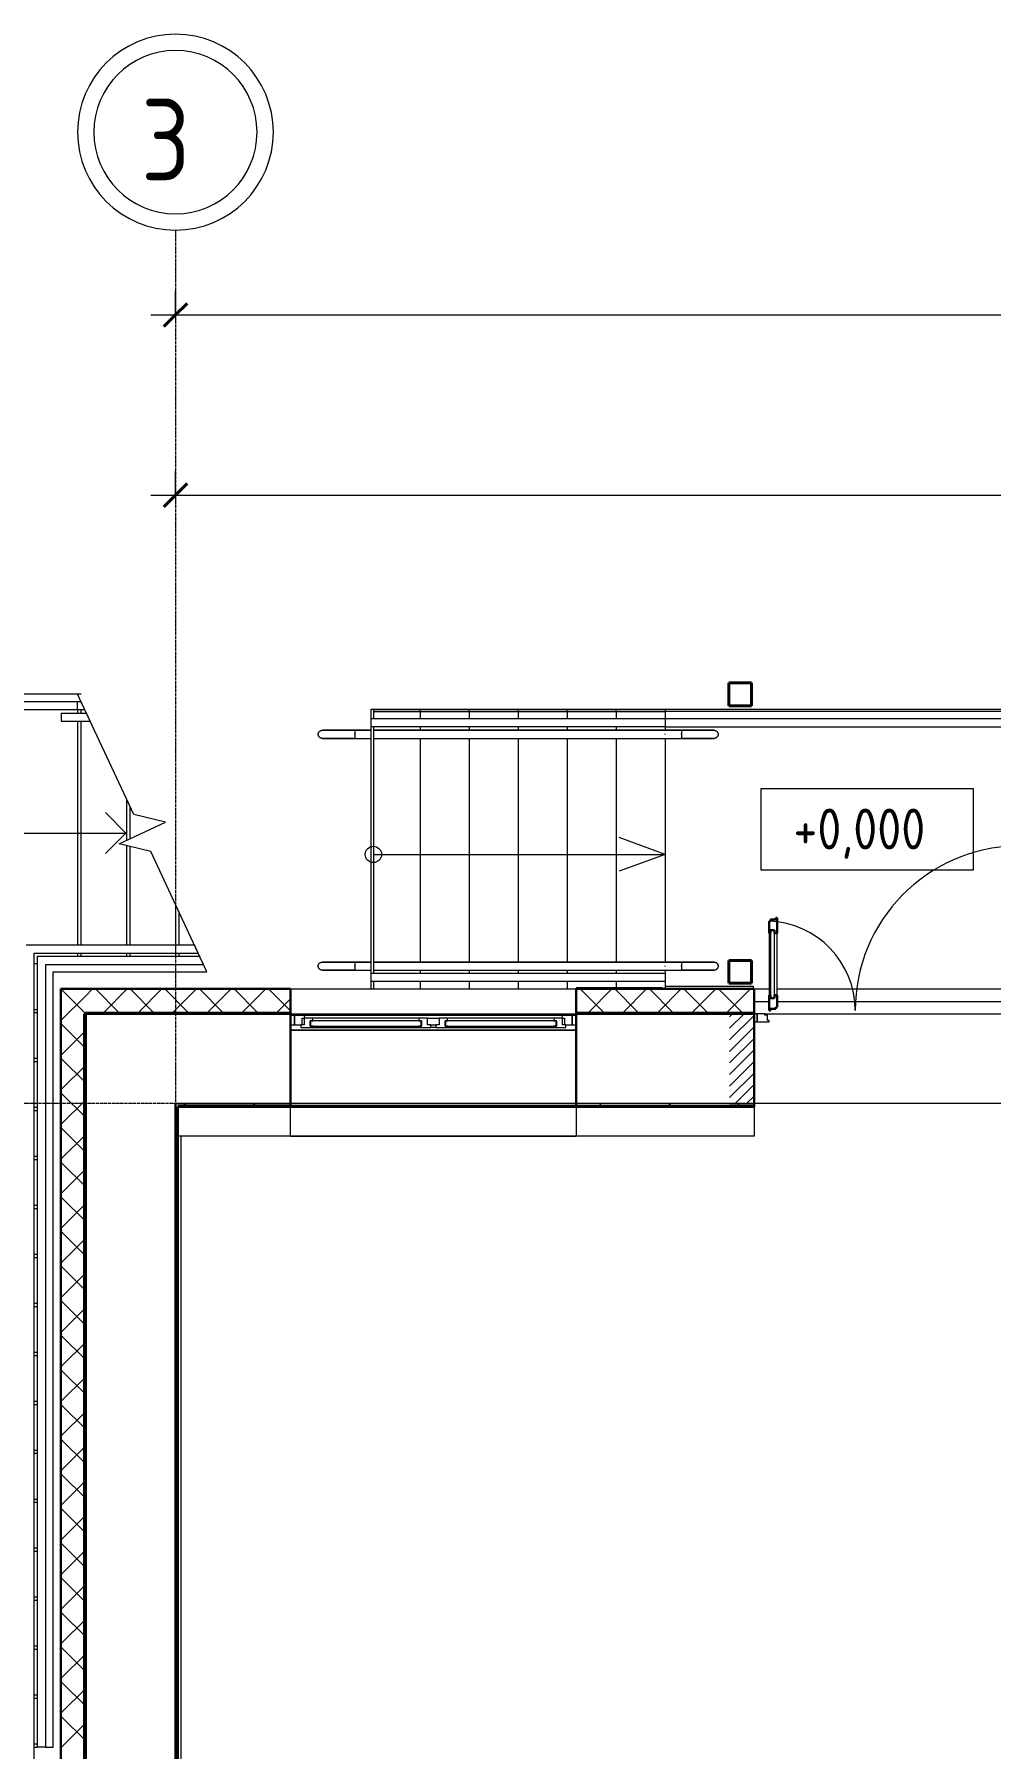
# Model space of a CAD drawing. Header units: millimetres. Extents: x -215207 to 92095, y -30385 to 123050.
# Drawn here: x -200800 to -194939, y 27489 to 37992 of the extents above; entities that cross this region are included whole.
import ezdxf

# ---------------------------------------------------------------- set-up
doc = ezdxf.new("R2010")
doc.units = ezdxf.units.MM
doc.linetypes.add('ADSK_Линия сетки', pattern=[25, 20, -2.5, 0, -2.5])
doc.linetypes.add('ADSK_Штриховая_ш2 п1_5', pattern=[4.5, 3, -1.5])
for name, color, linetype, lineweight in [('_ Окна', 7, 'Continuous', 9), ('Аннотация', 7, 'Continuous', 20), ('Двери', 7, 'Continuous', 9), ('Лестницы', 7, 'Continuous', 9), ('Несущие колонны', 7, 'Continuous', 20), ('Ограждение', 7, 'Continuous', 9), ('Окна', 7, 'Continuous', 9), ('Оси', 7, 'Continuous', 9), ('Отметки', 7, 'Continuous', 9), ('Размеры', 7, 'Continuous', 9), ('Стены внутренние', 7, 'Continuous', 20), ('Стены наружные', 7, 'Continuous', 20), ('Стены штриховка', 7, 'Continuous', 9), ('Стрелки вверх', 7, 'Continuous', 20), ('Узлы', 7, 'Continuous', 20)]:
    doc.layers.add(name, color=color, linetype=linetype, lineweight=lineweight)
doc.layers.add('Двери открывание', color=7, linetype='Continuous', lineweight=9, true_color=0xc0c0c0)
doc.styles.add('GOST Common_2', font='GOST_Common.ttf', dxfattribs={"width": 0.9, "height": 90})
doc.styles.add('GOST Common_3', font='GOST_Common.ttf', dxfattribs={"width": 0.9, "height": 2.5})

# ---------------------------------------------------------------- blocks, each defined once
blk = doc.blocks.new('1 этаж 21082025')
at = {"layer": '_ Окна'}
for p, q in [((730, 540), (705, 540)), ((730, 482), (730, 540)), ((2455, 540), (2430, 540)), ((2430, 540), (2430, 482)), ((705, 482), (730, 482)), ((828, 506), (825, 506)), ((825, 506), (825, 474)), ((825, 474), (828, 474)), ((1505, 506), (828, 506)), ((828, 506), (828, 474)), ((828, 474), (828, 506)), ((828, 474), (1505, 474)), ((1505, 474), (1505, 506)), ((1505, 506), (1505, 474)), ((1508, 506), (1505, 506)), ((1505, 474), (1508, 474)), ((1508, 474), (1508, 506)), ((1655, 506), (1652, 506)), ((1652, 506), (1652, 474)), ((1652, 474), (1655, 474)), ((2332, 506), (1655, 506)), ((1655, 506), (1655, 474)), ((1655, 474), (1655, 506)), ((1655, 474), (2332, 474)), ((2332, 474), (2332, 506)), ((2332, 506), (2332, 474)), ((2335, 506), (2332, 506)), ((2332, 474), (2335, 474)), ((2335, 474), (2335, 506)), ((2430, 482), (2455, 482))]:
    blk.add_line(p, q, dxfattribs=at)
at = {"layer": '_ Окна', "lineweight": 18}
for p, q in [((789, 540), (730, 540)), ((730, 540), (730, 482)), ((794, 523), (789, 540)), ((2371, 540), (2366, 523)), ((2430, 540), (2371, 540)), ((2430, 482), (2430, 540)), ((730, 482), (768, 482)), ((788, 482), (768, 482)), ((768, 482), (768, 465)), ((768, 465), (824, 465)), ((776, 482), (776, 523)), ((776, 523), (788, 523)), ((788, 523), (788, 482)), ((838, 523), (788, 523)), ((824, 465), (825, 466)), ((825, 474), (825, 506)), ((825, 506), (843, 506)), ((843, 474), (825, 474)), ((825, 466), (826, 465)), ((826, 465), (841, 465)), ((843, 506), (838, 523)), ((841, 465), (843, 474)), ((1495, 523), (1490, 506)), ((1490, 506), (1508, 506)), ((1508, 474), (1490, 474)), ((1490, 474), (1492, 465)), ((1492, 465), (1507, 465)), ((1545, 523), (1495, 523)), ((1507, 465), (1508, 466)), ((1508, 506), (1508, 474)), ((1508, 466), (1509, 465)), ((1509, 465), (1565, 465)), ((1545, 482), (1545, 523)), ((1565, 482), (1545, 482)), ((1565, 465), (1565, 482)), ((1615, 482), (1595, 482)), ((1595, 482), (1595, 465)), ((1595, 465), (1651, 465)), ((1615, 523), (1615, 482)), ((1665, 523), (1615, 523)), ((1651, 465), (1652, 466)), ((1652, 474), (1652, 506)), ((1652, 506), (1670, 506)), ((1670, 474), (1652, 474)), ((1652, 466), (1653, 465)), ((1653, 465), (1668, 465)), ((1670, 506), (1665, 523)), ((1668, 465), (1670, 474)), ((2322, 523), (2317, 506)), ((2317, 506), (2335, 506)), ((2335, 474), (2317, 474)), ((2317, 474), (2319, 465)), ((2319, 465), (2334, 465)), ((2372, 523), (2322, 523)), ((2334, 465), (2335, 466)), ((2335, 506), (2335, 474)), ((2335, 466), (2336, 465)), ((2336, 465), (2392, 465)), ((2372, 482), (2372, 523)), ((2372, 523), (2384, 523)), ((2392, 482), (2372, 482)), ((2384, 523), (2384, 482)), ((2392, 465), (2392, 482)), ((2392, 482), (2430, 482))]:
    blk.add_line(p, q, dxfattribs=at)
at = {"layer": 'Аннотация', "lineweight": 20}
for p, q in [((3588, 1430), (3588, 1930)), ((3588, 1930), (4888, 1930)), ((4888, 1930), (4888, 1430)), ((3000, 1526), (2718, 1629)), ((3000, 1526), (2718, 1423)), ((4888, 1430), (3588, 1430))]:
    blk.add_line(p, q, dxfattribs=at)
blk.add_circle((1213, 1526), 50, dxfattribs=at)
at = {"layer": 'Двери', "lineweight": 30}
for p, q in [((3646, 1118), (3637, 1118)), ((3637, 1118), (3637, 1044)), ((3678, 1128), (3646, 1128)), ((3646, 1128), (3646, 1118)), ((3646, 1062), (3646, 1044)), ((3670, 1062), (3646, 1062)), ((3670, 1044), (3670, 1062)), ((3687, 1138), (3678, 1138)), ((3678, 1138), (3678, 1128)), ((3687, 1044), (3687, 1138)), ((3646, 1044), (3637, 1044)), ((3687, 1044), (3670, 1044)), ((3637, 664), (3637, 570)), ((3646, 664), (3637, 664)), ((3646, 646), (3646, 664)), ((3670, 646), (3646, 646)), ((3670, 664), (3670, 646)), ((3687, 664), (3670, 664)), ((3687, 590), (3687, 664)), ((3637, 570), (3646, 570)), ((3646, 570), (3646, 580)), ((3646, 580), (3678, 580)), ((3678, 580), (3678, 590)), ((3678, 590), (3687, 590))]:
    blk.add_line(p, q, dxfattribs=at)
at = {"layer": 'Двери'}
for p, q in [((3646, 1062), (3646, 646)), ((3670, 1062), (3646, 1062)), ((3670, 646), (3670, 1062)), ((3637, 1044), (3637, 664)), ((3687, 664), (3687, 1044)), ((3646, 646), (3670, 646)), ((3545, 550), (3545, 500)), ((3565, 550), (3545, 550)), ((3565, 500), (3565, 550)), ((3612, 550), (3565, 550)), ((3565, 550), (3565, 500)), ((3612, 541), (3612, 550)), ((3627, 541), (3612, 541)), ((3627, 509), (3627, 541)), ((3545, 500), (3565, 500)), ((3565, 500), (3637, 500)), ((3637, 509), (3627, 509)), ((3637, 500), (3637, 509))]:
    blk.add_line(p, q, dxfattribs=at)
at = {"layer": 'Двери', "linetype": 'Continuous', "lineweight": 18}
for p, q in [((3395, 531), (3414, 550)), ((3395, 461), (3484, 550)), ((3395, 390), (3545, 540)), ((3395, 319), (3545, 469)), ((3395, 249), (3545, 399)), ((3395, 178), (3545, 328)), ((3395, 107), (3545, 257)), ((3395, 36), (3545, 186)), ((3429, 0), (3545, 116)), ((3500, 0), (3545, 45))]:
    blk.add_line(p, q, dxfattribs=at)
at = {"layer": 'Двери', "linetype": 'ADSK_Штриховая_ш2 п1_5'}
for p, q in [((3545, 550), (3395, 550)), ((3545, 0), (3545, 550)), ((3395, 0), (3545, 0))]:
    blk.add_line(p, q, dxfattribs=at)
at = {"layer": 'Двери открывание'}
for centre, radius, start, end in [((5173, 570), 1008, 91.1369, 180), ((3617, 570), 548, 0, 87.9084)]:
    blk.add_arc(centre, radius, start, end, dxfattribs=at)
at = {"layer": 'Лестницы'}
for p, q in [((-577, 2507), (-2450, 2507)), ((-256, 1770), (-600, 2507)), ((-600, 2412), (-600, 2392)), ((-600, 2342), (-600, 972)), ((-580, 2412), (-580, 2392)), ((-580, 2342), (-580, 972)), ((1213, 2402), (1500, 2402)), ((1500, 2402), (1800, 2402)), ((1500, 2402), (1500, 2357)), ((1500, 2402), (1500, 2357)), ((1800, 2402), (2100, 2402)), ((1800, 2402), (1800, 2357)), ((1800, 2402), (1800, 2357)), ((2100, 2402), (2400, 2402)), ((2100, 2402), (2100, 2357)), ((2100, 2402), (2100, 2357)), ((2400, 2402), (2700, 2402)), ((2400, 2402), (2400, 2357)), ((2400, 2402), (2400, 2357)), ((2700, 2402), (3000, 2402)), ((2700, 2402), (2700, 2357)), ((2700, 2402), (2700, 2357)), ((5340, 2402), (3000, 2402)), ((3000, 2402), (3000, 2357)), ((3000, 2402), (3000, 2357)), ((1500, 2307), (1500, 2287)), ((1500, 2307), (1500, 2287)), ((1500, 2237), (1500, 867)), ((1500, 2237), (1500, 867)), ((1800, 2307), (1800, 2287)), ((1800, 2307), (1800, 2287)), ((1800, 2237), (1800, 867)), ((1800, 2237), (1800, 867)), ((2100, 2307), (2100, 2287)), ((2100, 2307), (2100, 2287)), ((2100, 2237), (2100, 867)), ((2100, 2237), (2100, 867)), ((2400, 2307), (2400, 2287)), ((2400, 2307), (2400, 2287)), ((2400, 2237), (2400, 867)), ((2400, 2237), (2400, 867)), ((2700, 2307), (2700, 2287)), ((2700, 2307), (2700, 2287)), ((2700, 2237), (2700, 867)), ((2700, 2237), (2700, 867)), ((3000, 2307), (3000, 2287)), ((3000, 2307), (3000, 2287)), ((3000, 2237), (3000, 867)), ((3000, 2237), (3000, 867)), ((-300, 1864), (-300, 1612)), ((-280, 1821), (-280, 1621)), ((-345, 1591), (-62, 1723)), ((-62, 1723), (-256, 1770)), ((-151, 1544), (-345, 1591)), ((-300, 1580), (-300, 972)), ((-280, 1575), (-280, 972)), ((193, 807), (-151, 1544)), ((0, 1220), (0, 972)), ((20, 1177), (20, 972)), ((-865, 857), (-845, 857)), ((-600, 922), (-600, 902)), ((-580, 922), (-580, 902)), ((-300, 922), (-300, 902)), ((-280, 922), (-280, 902)), ((0, 922), (0, 902)), ((20, 922), (20, 902)), ((-750, 807), (-577, 807)), ((-750, -3943), (-750, 807)), ((-577, 807), (193, 807)), ((1500, 817), (1500, 797)), ((1500, 817), (1500, 797)), ((1500, 747), (1500, 702)), ((1500, 747), (1500, 702)), ((1800, 817), (1800, 797)), ((1800, 817), (1800, 797)), ((1800, 747), (1800, 702)), ((1800, 747), (1800, 702)), ((2100, 817), (2100, 797)), ((2100, 817), (2100, 797)), ((2100, 747), (2100, 702)), ((2100, 747), (2100, 702)), ((2400, 817), (2400, 797)), ((2400, 817), (2400, 797)), ((2400, 747), (2400, 702)), ((2400, 747), (2400, 702)), ((2700, 817), (2700, 797)), ((2700, 817), (2700, 797)), ((2700, 747), (2700, 707)), ((2700, 747), (2700, 707)), ((3000, 817), (3000, 797)), ((3000, 817), (3000, 797)), ((3000, 747), (3000, 720)), ((3000, 747), (3000, 720)), ((3000, 705), (3000, 702)), ((3000, 705), (3000, 702)), ((-865, 577), (-845, 577)), ((-865, 557), (-845, 557)), ((3545, 626), (3637, 626)), ((3687, 626), (5103, 626)), ((-865, 277), (-845, 277)), ((-865, 257), (-845, 257)), ((-865, -23), (-845, -23)), ((-865, -43), (-845, -43)), ((-865, -323), (-845, -323)), ((-865, -343), (-845, -343)), ((-865, -623), (-845, -623)), ((-865, -643), (-845, -643)), ((-865, -923), (-845, -923)), ((-865, -943), (-845, -943)), ((-865, -1223), (-845, -1223)), ((-865, -1243), (-845, -1243)), ((-865, -1523), (-845, -1523)), ((-865, -1543), (-845, -1543)), ((-865, -1823), (-845, -1823)), ((-865, -1843), (-845, -1843)), ((-865, -2123), (-845, -2123)), ((-865, -2143), (-845, -2143)), ((-865, -2423), (-845, -2423)), ((-865, -2443), (-845, -2443)), ((-865, -2723), (-845, -2723)), ((-865, -2743), (-845, -2743)), ((-865, -3023), (-845, -3023)), ((-865, -3043), (-845, -3043)), ((-865, -3323), (-845, -3323)), ((-865, -3343), (-845, -3343)), ((-865, -3623), (-845, -3623)), ((-865, -3643), (-845, -3643)), ((-865, -3923), (-845, -3923)), ((-865, -3943), (-845, -3943)), ((-795, -3943), (-750, -3943))]:
    blk.add_line(p, q, dxfattribs=at)
at = {"layer": 'Несущие колонны', "lineweight": 40}
for p, q in [((3390, 2437), (3390, 2577)), ((3390, 2577), (3530, 2577)), ((3530, 2577), (3390, 2577)), ((3390, 2577), (3390, 2437)), ((3530, 2577), (3530, 2437)), ((3530, 2437), (3530, 2577)), ((3530, 2437), (3390, 2437)), ((3390, 2437), (3530, 2437)), ((3390, 737), (3390, 877)), ((3390, 877), (3530, 877)), ((3530, 877), (3390, 877)), ((3390, 877), (3390, 737)), ((3530, 877), (3530, 737)), ((3530, 737), (3530, 877)), ((3530, 737), (3390, 737)), ((3390, 737), (3530, 737))]:
    blk.add_line(p, q, dxfattribs=at)
at = {"layer": 'Ограждение'}
for p, q in [((-600, 2462), (-2405, 2462)), ((-600, 2412), (-600, 2462)), ((-579, 2462), (-600, 2462)), ((-556, 2412), (-579, 2462)), ((-556, 2412), (-579, 2462)), ((-600, 2412), (-2355, 2412)), ((-700, 2392), (-700, 2342)), ((-700, 2392), (-600, 2392)), ((-700, 2342), (-600, 2342)), ((-556, 2412), (-600, 2412)), ((-600, 2392), (-546, 2392)), ((-600, 2342), (-523, 2342)), ((-523, 2342), (-546, 2392)), ((1200, 2307), (1200, 2357)), ((3000, 2357), (1200, 2357)), ((3000, 2357), (3000, 2307)), ((5295, 2357), (3000, 2357)), ((3000, 2334), (3000, 2330)), ((875, 2267), (876, 2268)), ((875, 2266), (875, 2267)), ((875, 2265), (875, 2266)), ((875, 2264), (875, 2265)), ((875, 2263), (875, 2264)), ((875, 2262), (875, 2263)), ((875, 2261), (875, 2262)), ((875, 2262), (875, 2262)), ((875, 2260), (875, 2261)), ((875, 2259), (875, 2260)), ((875, 2258), (875, 2259)), ((876, 2257), (875, 2258)), ((876, 2270), (877, 2271)), ((876, 2269), (876, 2270)), ((876, 2268), (876, 2269)), ((876, 2256), (876, 2257)), ((876, 2255), (876, 2256)), ((876, 2254), (876, 2255)), ((877, 2253), (876, 2254)), ((877, 2273), (878, 2274)), ((877, 2272), (877, 2273)), ((877, 2271), (877, 2272)), ((877, 2252), (877, 2253)), ((877, 2251), (877, 2252)), ((878, 2250), (877, 2251)), ((878, 2274), (879, 2275)), ((878, 2274), (878, 2274)), ((878, 2249), (878, 2250)), ((879, 2248), (878, 2249)), ((879, 2276), (880, 2277)), ((879, 2275), (879, 2276)), ((880, 2248), (879, 2248)), ((880, 2277), (881, 2278)), ((880, 2247), (880, 2248)), ((881, 2246), (880, 2247)), ((881, 2278), (882, 2279)), ((881, 2278), (881, 2278)), ((881, 2245), (881, 2246)), ((882, 2245), (881, 2245)), ((882, 2279), (883, 2280)), ((883, 2244), (882, 2245)), ((883, 2280), (883, 2281)), ((883, 2281), (884, 2281)), ((884, 2243), (883, 2244)), ((884, 2281), (885, 2282)), ((885, 2242), (884, 2243)), ((884, 2243), (884, 2243)), ((885, 2282), (886, 2282)), ((886, 2241), (885, 2242)), ((886, 2283), (887, 2284)), ((886, 2282), (886, 2283)), ((887, 2241), (886, 2241)), ((887, 2284), (888, 2284)), ((888, 2240), (887, 2241)), ((888, 2284), (889, 2285)), ((889, 2239), (888, 2240)), ((888, 2240), (888, 2240)), ((889, 2285), (890, 2285)), ((890, 2239), (889, 2239)), ((890, 2285), (891, 2285)), ((891, 2239), (890, 2239)), ((891, 2285), (892, 2286)), ((892, 2238), (891, 2239)), ((892, 2286), (893, 2286)), ((893, 2238), (892, 2238)), ((893, 2286), (894, 2286)), ((894, 2238), (893, 2238)), ((894, 2286), (895, 2286)), ((895, 2237), (894, 2238)), ((895, 2286), (896, 2287)), ((896, 2237), (895, 2237)), ((896, 2287), (897, 2287)), ((897, 2237), (896, 2237)), ((897, 2287), (898, 2287)), ((898, 2237), (897, 2237)), ((898, 2287), (899, 2287)), ((899, 2237), (898, 2237)), ((899, 2287), (900, 2287)), ((900, 2237), (899, 2237)), ((900, 2287), (900, 2287)), ((901, 2287), (900, 2287)), ((900, 2287), (900, 2287)), ((900, 2287), (900, 2287)), ((900, 2287), (900, 2287)), ((900, 2287), (901, 2287)), ((901, 2237), (900, 2237)), ((900, 2237), (900, 2237)), ((900, 2237), (900, 2237)), ((900, 2237), (900, 2237)), ((900, 2237), (901, 2237)), ((902, 2287), (901, 2287)), ((901, 2287), (901, 2287)), ((901, 2287), (903, 2287)), ((902, 2237), (901, 2237)), ((901, 2237), (901, 2237)), ((901, 2237), (903, 2237)), ((903, 2287), (902, 2287)), ((903, 2237), (902, 2237)), ((904, 2287), (903, 2287)), ((903, 2287), (904, 2287)), ((904, 2237), (903, 2237)), ((903, 2237), (904, 2237)), ((906, 2287), (904, 2287)), ((904, 2287), (906, 2287)), ((906, 2237), (904, 2237)), ((904, 2237), (906, 2237)), ((908, 2287), (906, 2287)), ((906, 2287), (908, 2287)), ((908, 2237), (906, 2237)), ((906, 2237), (908, 2237)), ((911, 2287), (908, 2287)), ((908, 2287), (910, 2287)), ((911, 2237), (908, 2237)), ((908, 2237), (910, 2237)), ((910, 2287), (913, 2287)), ((910, 2237), (913, 2237)), ((914, 2287), (911, 2287)), ((914, 2237), (911, 2237)), ((913, 2287), (916, 2287)), ((913, 2237), (916, 2237)), ((917, 2287), (914, 2287)), ((917, 2237), (914, 2237)), ((916, 2287), (919, 2287)), ((916, 2237), (919, 2237)), ((920, 2287), (917, 2287)), ((920, 2237), (917, 2237)), ((919, 2287), (923, 2287)), ((919, 2237), (923, 2237)), ((924, 2287), (920, 2287)), ((924, 2237), (920, 2237)), ((923, 2287), (926, 2287)), ((923, 2237), (926, 2237)), ((928, 2287), (924, 2287)), ((928, 2237), (924, 2237)), ((926, 2287), (931, 2287)), ((926, 2237), (931, 2237)), ((932, 2287), (928, 2287)), ((932, 2237), (928, 2237)), ((931, 2287), (935, 2287)), ((931, 2237), (935, 2237)), ((936, 2287), (932, 2287)), ((936, 2237), (932, 2237)), ((935, 2287), (940, 2287)), ((935, 2237), (940, 2237)), ((941, 2287), (936, 2287)), ((941, 2237), (936, 2237)), ((940, 2287), (944, 2287)), ((940, 2237), (944, 2237)), ((946, 2287), (941, 2287)), ((946, 2237), (941, 2237)), ((944, 2287), (950, 2287)), ((944, 2237), (950, 2237)), ((951, 2287), (946, 2287)), ((951, 2237), (946, 2237)), ((950, 2287), (955, 2287)), ((950, 2237), (955, 2237)), ((957, 2287), (951, 2287)), ((957, 2237), (951, 2237)), ((955, 2287), (961, 2287)), ((955, 2237), (961, 2237)), ((962, 2287), (957, 2287)), ((962, 2237), (957, 2237)), ((961, 2287), (967, 2287)), ((961, 2237), (967, 2237)), ((968, 2287), (962, 2287)), ((968, 2237), (962, 2237)), ((967, 2287), (973, 2287)), ((967, 2237), (973, 2237)), ((974, 2287), (968, 2287)), ((974, 2237), (968, 2237)), ((973, 2287), (979, 2287)), ((973, 2237), (979, 2237)), ((981, 2287), (974, 2287)), ((981, 2237), (974, 2237)), ((979, 2287), (985, 2287)), ((979, 2237), (985, 2237)), ((987, 2287), (981, 2287)), ((987, 2237), (981, 2237)), ((985, 2287), (992, 2287)), ((985, 2237), (992, 2237)), ((994, 2287), (987, 2287)), ((994, 2237), (987, 2237)), ((992, 2287), (999, 2287)), ((992, 2237), (999, 2237)), ((1001, 2287), (994, 2287)), ((1001, 2237), (994, 2237)), ((999, 2287), (1006, 2287)), ((999, 2237), (1006, 2237)), ((1008, 2287), (1001, 2287)), ((1008, 2237), (1001, 2237)), ((1006, 2287), (1013, 2287)), ((1006, 2237), (1013, 2237)), ((1015, 2287), (1008, 2287)), ((1015, 2237), (1008, 2237)), ((1013, 2287), (1020, 2287)), ((1013, 2237), (1020, 2237)), ((1022, 2287), (1015, 2287)), ((1022, 2237), (1015, 2237)), ((1020, 2287), (1028, 2287)), ((1020, 2237), (1028, 2237)), ((1030, 2287), (1022, 2287)), ((1030, 2237), (1022, 2237)), ((1028, 2287), (1035, 2287)), ((1028, 2237), (1035, 2237)), ((1037, 2287), (1030, 2287)), ((1037, 2237), (1030, 2237)), ((1035, 2287), (1043, 2287)), ((1035, 2237), (1043, 2237)), ((1045, 2287), (1037, 2287)), ((1045, 2237), (1037, 2237)), ((1043, 2287), (1050, 2287)), ((1043, 2237), (1050, 2237)), ((1052, 2287), (1045, 2287)), ((1052, 2237), (1045, 2237)), ((1050, 2287), (1058, 2287)), ((1050, 2237), (1058, 2237)), ((1060, 2287), (1052, 2287)), ((1060, 2237), (1052, 2237)), ((1058, 2287), (1066, 2287)), ((1058, 2237), (1066, 2237)), ((1068, 2287), (1060, 2287)), ((1068, 2237), (1060, 2237)), ((1066, 2287), (1074, 2287)), ((1066, 2237), (1074, 2237)), ((1076, 2287), (1068, 2287)), ((1076, 2237), (1068, 2237)), ((1074, 2287), (1082, 2287)), ((1074, 2237), (1082, 2237)), ((1084, 2287), (1076, 2287)), ((1084, 2237), (1076, 2237)), ((1082, 2287), (1090, 2287)), ((1082, 2237), (1090, 2237)), ((1092, 2287), (1084, 2287)), ((1092, 2237), (1084, 2237)), ((1090, 2287), (1098, 2287)), ((1090, 2237), (1098, 2237)), ((1100, 2287), (1092, 2287)), ((1100, 2237), (1092, 2237)), ((1098, 2287), (1100, 2287)), ((1098, 2237), (1100, 2237)), ((1200, 2287), (1100, 2287)), ((1100, 2287), (1100, 2237)), ((1100, 2287), (1200, 2287)), ((1100, 2264), (1100, 2260)), ((1100, 2262), (1100, 2264)), ((1100, 2260), (1100, 2262)), ((1100, 2237), (1200, 2237)), ((1100, 2237), (1200, 2237)), ((3000, 2307), (1200, 2307)), ((3007, 2287), (1213, 2287)), ((1213, 2287), (3000, 2287)), ((1213, 2237), (3007, 2237)), ((1213, 2237), (3000, 2237)), ((3000, 2307), (5245, 2307)), ((3000, 2287), (3100, 2287)), ((3000, 2237), (3100, 2237)), ((3100, 2287), (3007, 2287)), ((3007, 2237), (3100, 2237)), ((3100, 2287), (3108, 2287)), ((3102, 2287), (3100, 2287)), ((3100, 2287), (3100, 2237)), ((3100, 2260), (3100, 2264)), ((3100, 2264), (3100, 2262)), ((3100, 2262), (3100, 2260)), ((3100, 2237), (3108, 2237)), ((3102, 2237), (3100, 2237)), ((3110, 2287), (3102, 2287)), ((3110, 2237), (3102, 2237)), ((3108, 2287), (3116, 2287)), ((3108, 2237), (3116, 2237)), ((3118, 2287), (3110, 2287)), ((3118, 2237), (3110, 2237)), ((3116, 2287), (3124, 2287)), ((3116, 2237), (3124, 2237)), ((3126, 2287), (3118, 2287)), ((3126, 2237), (3118, 2237)), ((3124, 2287), (3132, 2287)), ((3124, 2237), (3132, 2237)), ((3134, 2287), (3126, 2287)), ((3134, 2237), (3126, 2237)), ((3132, 2287), (3140, 2287)), ((3132, 2237), (3140, 2237)), ((3142, 2287), (3134, 2287)), ((3142, 2237), (3134, 2237)), ((3140, 2287), (3148, 2287)), ((3140, 2237), (3148, 2237)), ((3150, 2287), (3142, 2287)), ((3150, 2237), (3142, 2237)), ((3148, 2287), (3155, 2287)), ((3148, 2237), (3155, 2237)), ((3157, 2287), (3150, 2287)), ((3157, 2237), (3150, 2237)), ((3155, 2287), (3163, 2287)), ((3155, 2237), (3163, 2237)), ((3165, 2287), (3157, 2287)), ((3165, 2237), (3157, 2237)), ((3163, 2287), (3170, 2287)), ((3163, 2237), (3170, 2237)), ((3172, 2287), (3165, 2287)), ((3172, 2237), (3165, 2237)), ((3170, 2287), (3178, 2287)), ((3170, 2237), (3178, 2237)), ((3180, 2287), (3172, 2287)), ((3180, 2237), (3172, 2237)), ((3178, 2287), (3185, 2287)), ((3178, 2237), (3185, 2237)), ((3187, 2287), (3180, 2287)), ((3187, 2237), (3180, 2237)), ((3185, 2287), (3192, 2287)), ((3185, 2237), (3192, 2237)), ((3194, 2287), (3187, 2287)), ((3194, 2237), (3187, 2237)), ((3192, 2287), (3199, 2287)), ((3192, 2237), (3199, 2237)), ((3201, 2287), (3194, 2287)), ((3201, 2237), (3194, 2237)), ((3199, 2287), (3206, 2287)), ((3199, 2237), (3206, 2237)), ((3208, 2287), (3201, 2287)), ((3208, 2237), (3201, 2237)), ((3206, 2287), (3213, 2287)), ((3206, 2237), (3213, 2237)), ((3215, 2287), (3208, 2287)), ((3215, 2237), (3208, 2237)), ((3213, 2287), (3219, 2287)), ((3213, 2237), (3219, 2237)), ((3221, 2287), (3215, 2287)), ((3221, 2237), (3215, 2237)), ((3219, 2287), (3226, 2287)), ((3219, 2237), (3226, 2237)), ((3227, 2287), (3221, 2287)), ((3227, 2237), (3221, 2237)), ((3226, 2287), (3232, 2287)), ((3226, 2237), (3232, 2237)), ((3233, 2287), (3227, 2287)), ((3233, 2237), (3227, 2237)), ((3232, 2287), (3238, 2287)), ((3232, 2237), (3238, 2237)), ((3239, 2287), (3233, 2287)), ((3239, 2237), (3233, 2237)), ((3238, 2287), (3243, 2287)), ((3238, 2237), (3243, 2237)), ((3245, 2287), (3239, 2287)), ((3245, 2237), (3239, 2237)), ((3243, 2287), (3249, 2287)), ((3243, 2237), (3249, 2237)), ((3250, 2287), (3245, 2287)), ((3250, 2237), (3245, 2237)), ((3249, 2287), (3254, 2287)), ((3249, 2237), (3254, 2237)), ((3256, 2287), (3250, 2287)), ((3256, 2237), (3250, 2237)), ((3254, 2287), (3259, 2287)), ((3254, 2237), (3259, 2237)), ((3260, 2287), (3256, 2287)), ((3260, 2237), (3256, 2237)), ((3259, 2287), (3264, 2287)), ((3259, 2237), (3264, 2237)), ((3265, 2287), (3260, 2287)), ((3265, 2237), (3260, 2237)), ((3264, 2287), (3268, 2287)), ((3264, 2237), (3268, 2237)), ((3269, 2287), (3265, 2287)), ((3269, 2237), (3265, 2237)), ((3268, 2287), (3272, 2287)), ((3268, 2237), (3272, 2237)), ((3274, 2287), (3269, 2287)), ((3274, 2237), (3269, 2237)), ((3272, 2287), (3276, 2287)), ((3272, 2237), (3276, 2237)), ((3277, 2287), (3274, 2287)), ((3277, 2237), (3274, 2237)), ((3276, 2287), (3280, 2287)), ((3276, 2237), (3280, 2237)), ((3281, 2287), (3277, 2287)), ((3281, 2237), (3277, 2237)), ((3280, 2287), (3283, 2287)), ((3280, 2237), (3283, 2237)), ((3284, 2287), (3281, 2287)), ((3284, 2237), (3281, 2237)), ((3283, 2287), (3286, 2287)), ((3283, 2237), (3286, 2237)), ((3287, 2287), (3284, 2287)), ((3287, 2237), (3284, 2237)), ((3286, 2287), (3289, 2287)), ((3286, 2237), (3289, 2237)), ((3290, 2287), (3287, 2287)), ((3290, 2237), (3287, 2237)), ((3289, 2287), (3292, 2287)), ((3289, 2237), (3292, 2237)), ((3292, 2287), (3290, 2287)), ((3292, 2237), (3290, 2237)), ((3292, 2287), (3294, 2287)), ((3294, 2287), (3292, 2287)), ((3292, 2237), (3294, 2237)), ((3294, 2237), (3292, 2237)), ((3294, 2287), (3296, 2287)), ((3296, 2287), (3294, 2287)), ((3294, 2237), (3296, 2237)), ((3296, 2237), (3294, 2237)), ((3296, 2287), (3297, 2287)), ((3297, 2287), (3296, 2287)), ((3296, 2237), (3297, 2237)), ((3297, 2237), (3296, 2237)), ((3297, 2287), (3298, 2287)), ((3299, 2287), (3297, 2287)), ((3297, 2237), (3298, 2237)), ((3299, 2237), (3297, 2237)), ((3298, 2287), (3299, 2287)), ((3298, 2237), (3299, 2237)), ((3299, 2287), (3300, 2287)), ((3300, 2287), (3299, 2287)), ((3299, 2287), (3299, 2287)), ((3299, 2237), (3300, 2237)), ((3300, 2237), (3299, 2237)), ((3299, 2237), (3299, 2237)), ((3300, 2287), (3301, 2287)), ((3300, 2287), (3300, 2287)), ((3300, 2287), (3300, 2287)), ((3300, 2287), (3300, 2287)), ((3301, 2237), (3300, 2237)), ((3300, 2237), (3300, 2237)), ((3300, 2237), (3300, 2237)), ((3300, 2237), (3300, 2237)), ((3300, 2237), (3300, 2237)), ((3301, 2287), (3302, 2287)), ((3302, 2237), (3301, 2237)), ((3302, 2287), (3303, 2287)), ((3303, 2237), (3302, 2237)), ((3303, 2287), (3304, 2287)), ((3304, 2237), (3303, 2237)), ((3304, 2287), (3305, 2287)), ((3305, 2238), (3304, 2237)), ((3305, 2287), (3306, 2286)), ((3306, 2238), (3305, 2238)), ((3306, 2286), (3307, 2286)), ((3307, 2238), (3306, 2238)), ((3307, 2286), (3308, 2286)), ((3308, 2238), (3307, 2238)), ((3308, 2286), (3309, 2285)), ((3309, 2239), (3308, 2238)), ((3309, 2285), (3310, 2285)), ((3310, 2239), (3309, 2239)), ((3310, 2285), (3311, 2285)), ((3311, 2239), (3310, 2239)), ((3311, 2285), (3312, 2284)), ((3312, 2240), (3311, 2239)), ((3312, 2284), (3312, 2284)), ((3312, 2284), (3313, 2283)), ((3313, 2240), (3312, 2240)), ((3313, 2283), (3314, 2283)), ((3314, 2241), (3313, 2240)), ((3314, 2283), (3315, 2282)), ((3315, 2242), (3314, 2242)), ((3314, 2242), (3314, 2241)), ((3315, 2282), (3316, 2281)), ((3316, 2243), (3315, 2242)), ((3316, 2281), (3316, 2281)), ((3316, 2281), (3317, 2280)), ((3317, 2243), (3316, 2243)), ((3317, 2280), (3318, 2279)), ((3318, 2245), (3317, 2244)), ((3317, 2244), (3317, 2243)), ((3318, 2279), (3319, 2279)), ((3319, 2246), (3318, 2245)), ((3319, 2279), (3319, 2278)), ((3319, 2278), (3320, 2277)), ((3320, 2247), (3319, 2246)), ((3319, 2246), (3319, 2246)), ((3320, 2277), (3320, 2276)), ((3320, 2276), (3321, 2276)), ((3321, 2248), (3320, 2247)), ((3321, 2276), (3322, 2275)), ((3322, 2250), (3321, 2249)), ((3321, 2249), (3321, 2248)), ((3322, 2275), (3322, 2274)), ((3322, 2274), (3323, 2273)), ((3323, 2251), (3322, 2250)), ((3322, 2250), (3322, 2250)), ((3323, 2273), (3323, 2272)), ((3323, 2272), (3323, 2271)), ((3323, 2271), (3324, 2270)), ((3324, 2254), (3323, 2253)), ((3323, 2253), (3323, 2252)), ((3323, 2252), (3323, 2251)), ((3324, 2270), (3324, 2269)), ((3324, 2269), (3324, 2268)), ((3324, 2268), (3324, 2267)), ((3324, 2267), (3325, 2266)), ((3325, 2257), (3324, 2256)), ((3324, 2256), (3324, 2255)), ((3324, 2255), (3324, 2254)), ((3325, 2266), (3325, 2265)), ((3325, 2265), (3325, 2264)), ((3325, 2264), (3325, 2263)), ((3325, 2263), (3325, 2262)), ((3325, 2262), (3325, 2262)), ((3325, 2262), (3325, 2261)), ((3325, 2261), (3325, 2260)), ((3325, 2260), (3325, 2259)), ((3325, 2259), (3325, 2258)), ((3325, 2258), (3325, 2257)), ((-915, 972), (-765, 972)), ((-765, 972), (116, 972)), ((139, 922), (116, 972)), ((-865, 922), (-765, 922)), ((-865, 822), (-865, 922)), ((-845, 902), (-545, 902)), ((-845, 557), (-845, 902)), ((-795, 852), (-545, 852)), ((-795, 557), (-795, 852)), ((-765, 922), (139, 922)), ((-545, 902), (148, 902)), ((-545, 852), (172, 852)), ((172, 852), (148, 902)), ((172, 852), (148, 902)), ((875, 847), (876, 848)), ((875, 846), (875, 847)), ((875, 845), (875, 846)), ((875, 844), (875, 845)), ((875, 843), (875, 844)), ((875, 842), (875, 843)), ((875, 841), (875, 842)), ((875, 842), (875, 842)), ((875, 840), (875, 841)), ((876, 850), (877, 851)), ((876, 849), (876, 850)), ((876, 848), (876, 849)), ((877, 853), (878, 854)), ((877, 852), (877, 853)), ((877, 851), (877, 852)), ((878, 854), (879, 855)), ((878, 854), (878, 854)), ((879, 856), (880, 857)), ((879, 855), (879, 856)), ((880, 857), (881, 858)), ((881, 858), (882, 859)), ((881, 858), (881, 858)), ((882, 859), (883, 860)), ((883, 860), (883, 861)), ((883, 861), (884, 861)), ((884, 861), (885, 862)), ((885, 862), (886, 862)), ((886, 863), (887, 864)), ((886, 862), (886, 863)), ((887, 864), (888, 864)), ((888, 864), (889, 865)), ((889, 865), (890, 865)), ((890, 865), (891, 865)), ((891, 865), (892, 866)), ((892, 866), (893, 866)), ((893, 866), (894, 866)), ((894, 866), (895, 866)), ((895, 866), (896, 867)), ((896, 867), (897, 867)), ((897, 867), (898, 867)), ((898, 867), (899, 867)), ((899, 867), (900, 867)), ((900, 867), (900, 867)), ((901, 867), (900, 867)), ((900, 867), (900, 867)), ((900, 867), (900, 867)), ((900, 867), (900, 867)), ((900, 867), (901, 867)), ((902, 867), (901, 867)), ((901, 867), (901, 867)), ((901, 867), (903, 867)), ((903, 867), (902, 867)), ((904, 867), (903, 867)), ((903, 867), (904, 867)), ((906, 867), (904, 867)), ((904, 867), (906, 867)), ((908, 867), (906, 867)), ((906, 867), (908, 867)), ((911, 867), (908, 867)), ((908, 867), (910, 867)), ((910, 867), (913, 867)), ((914, 867), (911, 867)), ((913, 867), (916, 867)), ((917, 867), (914, 867)), ((916, 867), (919, 867)), ((920, 867), (917, 867)), ((919, 867), (923, 867)), ((924, 867), (920, 867)), ((923, 867), (926, 867)), ((928, 867), (924, 867)), ((926, 867), (931, 867)), ((932, 867), (928, 867)), ((931, 867), (935, 867)), ((936, 867), (932, 867)), ((935, 867), (940, 867)), ((941, 867), (936, 867)), ((940, 867), (944, 867)), ((946, 867), (941, 867)), ((944, 867), (950, 867)), ((951, 867), (946, 867)), ((950, 867), (955, 867)), ((957, 867), (951, 867)), ((955, 867), (961, 867)), ((962, 867), (957, 867)), ((961, 867), (967, 867)), ((968, 867), (962, 867)), ((967, 867), (973, 867)), ((974, 867), (968, 867)), ((973, 867), (979, 867)), ((981, 867), (974, 867)), ((979, 867), (985, 867)), ((987, 867), (981, 867)), ((985, 867), (992, 867)), ((994, 867), (987, 867)), ((992, 867), (999, 867)), ((1001, 867), (994, 867)), ((999, 867), (1006, 867)), ((1008, 867), (1001, 867)), ((1006, 867), (1013, 867)), ((1015, 867), (1008, 867)), ((1013, 867), (1020, 867)), ((1022, 867), (1015, 867)), ((1020, 867), (1028, 867)), ((1030, 867), (1022, 867)), ((1028, 867), (1035, 867)), ((1037, 867), (1030, 867)), ((1035, 867), (1043, 867)), ((1045, 867), (1037, 867)), ((1043, 867), (1050, 867)), ((1052, 867), (1045, 867)), ((1050, 867), (1058, 867)), ((1060, 867), (1052, 867)), ((1058, 867), (1066, 867)), ((1068, 867), (1060, 867)), ((1066, 867), (1074, 867)), ((1076, 867), (1068, 867)), ((1074, 867), (1082, 867)), ((1084, 867), (1076, 867)), ((1082, 867), (1090, 867)), ((1092, 867), (1084, 867)), ((1090, 867), (1098, 867)), ((1100, 867), (1092, 867)), ((1098, 867), (1100, 867)), ((1200, 867), (1100, 867)), ((1100, 867), (1100, 817)), ((1100, 867), (1200, 867)), ((1100, 844), (1100, 840)), ((1100, 842), (1100, 844)), ((1100, 840), (1100, 842)), ((3007, 867), (1213, 867)), ((1213, 867), (3000, 867)), ((3000, 867), (3100, 867)), ((3100, 867), (3007, 867)), ((3100, 867), (3108, 867)), ((3102, 867), (3100, 867)), ((3100, 867), (3100, 817)), ((3100, 840), (3100, 844)), ((3100, 844), (3100, 842)), ((3100, 842), (3100, 840)), ((3110, 867), (3102, 867)), ((3108, 867), (3116, 867)), ((3118, 867), (3110, 867)), ((3116, 867), (3124, 867)), ((3126, 867), (3118, 867)), ((3124, 867), (3132, 867)), ((3134, 867), (3126, 867)), ((3132, 867), (3140, 867)), ((3142, 867), (3134, 867)), ((3140, 867), (3148, 867)), ((3150, 867), (3142, 867)), ((3148, 867), (3155, 867)), ((3157, 867), (3150, 867)), ((3155, 867), (3163, 867)), ((3165, 867), (3157, 867)), ((3163, 867), (3170, 867)), ((3172, 867), (3165, 867)), ((3170, 867), (3178, 867)), ((3180, 867), (3172, 867)), ((3178, 867), (3185, 867)), ((3187, 867), (3180, 867)), ((3185, 867), (3192, 867)), ((3194, 867), (3187, 867)), ((3192, 867), (3199, 867)), ((3201, 867), (3194, 867)), ((3199, 867), (3206, 867)), ((3208, 867), (3201, 867)), ((3206, 867), (3213, 867)), ((3215, 867), (3208, 867)), ((3213, 867), (3219, 867)), ((3221, 867), (3215, 867)), ((3219, 867), (3226, 867)), ((3227, 867), (3221, 867)), ((3226, 867), (3232, 867)), ((3233, 867), (3227, 867)), ((3232, 867), (3238, 867)), ((3239, 867), (3233, 867)), ((3238, 867), (3243, 867)), ((3245, 867), (3239, 867)), ((3243, 867), (3249, 867)), ((3250, 867), (3245, 867)), ((3249, 867), (3254, 867)), ((3256, 867), (3250, 867)), ((3254, 867), (3259, 867)), ((3260, 867), (3256, 867)), ((3259, 867), (3264, 867)), ((3265, 867), (3260, 867)), ((3264, 867), (3268, 867)), ((3269, 867), (3265, 867)), ((3268, 867), (3272, 867)), ((3274, 867), (3269, 867)), ((3272, 867), (3276, 867)), ((3277, 867), (3274, 867)), ((3276, 867), (3280, 867)), ((3281, 867), (3277, 867)), ((3280, 867), (3283, 867)), ((3284, 867), (3281, 867)), ((3283, 867), (3286, 867)), ((3287, 867), (3284, 867)), ((3286, 867), (3289, 867)), ((3290, 867), (3287, 867)), ((3289, 867), (3292, 867)), ((3292, 867), (3290, 867)), ((3292, 867), (3294, 867)), ((3294, 867), (3292, 867)), ((3294, 867), (3296, 867)), ((3296, 867), (3294, 867)), ((3296, 867), (3297, 867)), ((3297, 867), (3296, 867)), ((3297, 867), (3298, 867)), ((3299, 867), (3297, 867)), ((3298, 867), (3299, 867)), ((3299, 867), (3300, 867)), ((3300, 867), (3299, 867)), ((3299, 867), (3299, 867)), ((3300, 867), (3301, 867)), ((3300, 867), (3300, 867)), ((3300, 867), (3300, 867)), ((3300, 867), (3300, 867)), ((3301, 867), (3302, 867)), ((3302, 867), (3303, 867)), ((3303, 867), (3304, 867)), ((3304, 867), (3305, 867)), ((3305, 867), (3306, 866)), ((3306, 866), (3307, 866)), ((3307, 866), (3308, 866)), ((3308, 866), (3309, 865)), ((3309, 865), (3310, 865)), ((3310, 865), (3311, 865)), ((3311, 865), (3312, 864)), ((3312, 864), (3312, 864)), ((3312, 864), (3313, 863)), ((3313, 863), (3314, 863)), ((3314, 863), (3315, 862)), ((3315, 862), (3316, 861)), ((3316, 861), (3316, 861)), ((3316, 861), (3317, 860)), ((3317, 860), (3318, 859)), ((3318, 859), (3319, 859)), ((3319, 859), (3319, 858)), ((3319, 858), (3320, 857)), ((3320, 857), (3320, 856)), ((3320, 856), (3321, 856)), ((3321, 856), (3322, 855)), ((3322, 855), (3322, 854)), ((3322, 854), (3323, 853)), ((3323, 853), (3323, 852)), ((3323, 852), (3323, 851)), ((3323, 851), (3324, 850)), ((3324, 850), (3324, 849)), ((3324, 849), (3324, 848)), ((3324, 848), (3324, 847)), ((3324, 847), (3325, 846)), ((3325, 846), (3325, 845)), ((3325, 845), (3325, 844)), ((3325, 844), (3325, 843)), ((3325, 843), (3325, 842)), ((3325, 842), (3325, 842)), ((3325, 842), (3325, 841)), ((3325, 841), (3325, 840)), ((-865, 557), (-865, 822)), ((875, 839), (875, 840)), ((875, 838), (875, 839)), ((876, 837), (875, 838)), ((876, 836), (876, 837)), ((876, 835), (876, 836)), ((876, 834), (876, 835)), ((877, 833), (876, 834)), ((877, 832), (877, 833)), ((877, 831), (877, 832)), ((878, 830), (877, 831)), ((878, 829), (878, 830)), ((879, 828), (878, 829)), ((880, 828), (879, 828)), ((880, 827), (880, 828)), ((881, 826), (880, 827)), ((881, 825), (881, 826)), ((882, 825), (881, 825)), ((883, 824), (882, 825)), ((884, 823), (883, 824)), ((885, 822), (884, 823)), ((884, 823), (884, 823)), ((886, 821), (885, 822)), ((887, 821), (886, 821)), ((888, 820), (887, 821)), ((889, 819), (888, 820)), ((888, 820), (888, 820)), ((890, 819), (889, 819)), ((891, 819), (890, 819)), ((892, 818), (891, 819)), ((893, 818), (892, 818)), ((894, 818), (893, 818)), ((895, 817), (894, 818)), ((896, 817), (895, 817)), ((897, 817), (896, 817)), ((898, 817), (897, 817)), ((899, 817), (898, 817)), ((900, 817), (899, 817)), ((901, 817), (900, 817)), ((900, 817), (900, 817)), ((900, 817), (900, 817)), ((900, 817), (900, 817)), ((900, 817), (901, 817)), ((902, 817), (901, 817)), ((901, 817), (901, 817)), ((901, 817), (903, 817)), ((903, 817), (902, 817)), ((904, 817), (903, 817)), ((903, 817), (904, 817)), ((906, 817), (904, 817)), ((904, 817), (906, 817)), ((908, 817), (906, 817)), ((906, 817), (908, 817)), ((911, 817), (908, 817)), ((908, 817), (910, 817)), ((910, 817), (913, 817)), ((914, 817), (911, 817)), ((913, 817), (916, 817)), ((917, 817), (914, 817)), ((916, 817), (919, 817)), ((920, 817), (917, 817)), ((919, 817), (923, 817)), ((924, 817), (920, 817)), ((923, 817), (926, 817)), ((928, 817), (924, 817)), ((926, 817), (931, 817)), ((932, 817), (928, 817)), ((931, 817), (935, 817)), ((936, 817), (932, 817)), ((935, 817), (940, 817)), ((941, 817), (936, 817)), ((940, 817), (944, 817)), ((946, 817), (941, 817)), ((944, 817), (950, 817)), ((951, 817), (946, 817)), ((950, 817), (955, 817)), ((957, 817), (951, 817)), ((955, 817), (961, 817)), ((962, 817), (957, 817)), ((961, 817), (967, 817)), ((968, 817), (962, 817)), ((967, 817), (973, 817)), ((974, 817), (968, 817)), ((973, 817), (979, 817)), ((981, 817), (974, 817)), ((979, 817), (985, 817)), ((987, 817), (981, 817)), ((985, 817), (992, 817)), ((994, 817), (987, 817)), ((992, 817), (999, 817)), ((1001, 817), (994, 817)), ((999, 817), (1006, 817)), ((1008, 817), (1001, 817)), ((1006, 817), (1013, 817)), ((1015, 817), (1008, 817)), ((1013, 817), (1020, 817)), ((1022, 817), (1015, 817)), ((1020, 817), (1028, 817)), ((1030, 817), (1022, 817)), ((1028, 817), (1035, 817)), ((1037, 817), (1030, 817)), ((1035, 817), (1043, 817)), ((1045, 817), (1037, 817)), ((1043, 817), (1050, 817)), ((1052, 817), (1045, 817)), ((1050, 817), (1058, 817)), ((1060, 817), (1052, 817)), ((1058, 817), (1066, 817)), ((1068, 817), (1060, 817)), ((1066, 817), (1074, 817)), ((1076, 817), (1068, 817)), ((1074, 817), (1082, 817)), ((1084, 817), (1076, 817)), ((1082, 817), (1090, 817)), ((1092, 817), (1084, 817)), ((1090, 817), (1098, 817)), ((1100, 817), (1092, 817)), ((1098, 817), (1100, 817)), ((1100, 817), (1200, 817)), ((1100, 817), (1200, 817)), ((1200, 747), (1200, 797)), ((3000, 797), (1200, 797)), ((3000, 747), (1200, 747)), ((1213, 817), (3007, 817)), ((1213, 817), (3000, 817)), ((3000, 817), (3100, 817)), ((3000, 797), (3000, 747)), ((3007, 817), (3100, 817)), ((3100, 817), (3108, 817)), ((3102, 817), (3100, 817)), ((3110, 817), (3102, 817)), ((3108, 817), (3116, 817)), ((3118, 817), (3110, 817)), ((3116, 817), (3124, 817)), ((3126, 817), (3118, 817)), ((3124, 817), (3132, 817)), ((3134, 817), (3126, 817)), ((3132, 817), (3140, 817)), ((3142, 817), (3134, 817)), ((3140, 817), (3148, 817)), ((3150, 817), (3142, 817)), ((3148, 817), (3155, 817)), ((3157, 817), (3150, 817)), ((3155, 817), (3163, 817)), ((3165, 817), (3157, 817)), ((3163, 817), (3170, 817)), ((3172, 817), (3165, 817)), ((3170, 817), (3178, 817)), ((3180, 817), (3172, 817)), ((3178, 817), (3185, 817)), ((3187, 817), (3180, 817)), ((3185, 817), (3192, 817)), ((3194, 817), (3187, 817)), ((3192, 817), (3199, 817)), ((3201, 817), (3194, 817)), ((3199, 817), (3206, 817)), ((3208, 817), (3201, 817)), ((3206, 817), (3213, 817)), ((3215, 817), (3208, 817)), ((3213, 817), (3219, 817)), ((3221, 817), (3215, 817)), ((3219, 817), (3226, 817)), ((3227, 817), (3221, 817)), ((3226, 817), (3232, 817)), ((3233, 817), (3227, 817)), ((3232, 817), (3238, 817)), ((3239, 817), (3233, 817)), ((3238, 817), (3243, 817)), ((3245, 817), (3239, 817)), ((3243, 817), (3249, 817)), ((3250, 817), (3245, 817)), ((3249, 817), (3254, 817)), ((3256, 817), (3250, 817)), ((3254, 817), (3259, 817)), ((3260, 817), (3256, 817)), ((3259, 817), (3264, 817)), ((3265, 817), (3260, 817)), ((3264, 817), (3268, 817)), ((3269, 817), (3265, 817)), ((3268, 817), (3272, 817)), ((3274, 817), (3269, 817)), ((3272, 817), (3276, 817)), ((3277, 817), (3274, 817)), ((3276, 817), (3280, 817)), ((3281, 817), (3277, 817)), ((3280, 817), (3283, 817)), ((3284, 817), (3281, 817)), ((3283, 817), (3286, 817)), ((3287, 817), (3284, 817)), ((3286, 817), (3289, 817)), ((3290, 817), (3287, 817)), ((3289, 817), (3292, 817)), ((3292, 817), (3290, 817)), ((3292, 817), (3294, 817)), ((3294, 817), (3292, 817)), ((3294, 817), (3296, 817)), ((3296, 817), (3294, 817)), ((3296, 817), (3297, 817)), ((3297, 817), (3296, 817)), ((3297, 817), (3298, 817)), ((3299, 817), (3297, 817)), ((3298, 817), (3299, 817)), ((3299, 817), (3300, 817)), ((3300, 817), (3299, 817)), ((3299, 817), (3299, 817)), ((3301, 817), (3300, 817)), ((3300, 817), (3300, 817)), ((3300, 817), (3300, 817)), ((3300, 817), (3300, 817)), ((3300, 817), (3300, 817)), ((3302, 817), (3301, 817)), ((3303, 817), (3302, 817)), ((3304, 817), (3303, 817)), ((3305, 818), (3304, 817)), ((3306, 818), (3305, 818)), ((3307, 818), (3306, 818)), ((3308, 818), (3307, 818)), ((3309, 819), (3308, 818)), ((3310, 819), (3309, 819)), ((3311, 819), (3310, 819)), ((3312, 820), (3311, 819)), ((3313, 820), (3312, 820)), ((3314, 821), (3313, 820)), ((3315, 822), (3314, 822)), ((3314, 822), (3314, 821)), ((3316, 823), (3315, 822)), ((3317, 823), (3316, 823)), ((3318, 825), (3317, 824)), ((3317, 824), (3317, 823)), ((3319, 826), (3318, 825)), ((3320, 827), (3319, 826)), ((3319, 826), (3319, 826)), ((3321, 828), (3320, 827)), ((3322, 830), (3321, 829)), ((3321, 829), (3321, 828)), ((3323, 831), (3322, 830)), ((3322, 830), (3322, 830)), ((3324, 834), (3323, 833)), ((3323, 833), (3323, 832)), ((3323, 832), (3323, 831)), ((3325, 837), (3324, 836)), ((3324, 836), (3324, 835)), ((3324, 835), (3324, 834)), ((3325, 840), (3325, 839)), ((3325, 839), (3325, 838)), ((3325, 838), (3325, 837)), ((-865, -3943), (-865, 557)), ((-845, -3943), (-845, 557)), ((-795, -3943), (-795, 557)), ((2455, 450), (705, 450)), ((705, 450), (2455, 450)), ((2455, 0), (705, 0)), ((705, -200), (705, -20)), ((705, -200), (705, -20)), ((2455, -20), (2455, -200)), ((2455, -20), (2455, -200)), ((3545, -20), (3545, -200)), ((3545, -200), (15, -200)), ((35, -5515), (35, -200)), ((2455, -200), (705, -200)), ((705, -200), (2455, -200)), ((-865, -4043), (-865, -3943)), ((-795, -3943), (-845, -3943))]:
    blk.add_line(p, q, dxfattribs=at)
for points in [[(3000, 2260), (3000, 2261), (3000, 2262), (3000, 2263), (3000, 2264)], [(3000, 840), (3000, 841), (3000, 842), (3000, 843), (3000, 844)]]:
    blk.add_open_spline(points, degree=3, dxfattribs=at)
at = {"layer": 'Окна'}
for p, q in [((2371, 540), (789, 540)), ((824, 465), (826, 465)), ((1495, 523), (838, 523)), ((841, 465), (1492, 465)), ((1507, 465), (1509, 465)), ((1545, 523), (1615, 523)), ((1565, 482), (1595, 482)), ((1595, 465), (1565, 465)), ((1651, 465), (1653, 465)), ((2322, 523), (1665, 523)), ((1668, 465), (2319, 465)), ((2334, 465), (2336, 465))]:
    blk.add_line(p, q, dxfattribs=at)
at = {"layer": 'Оси', "linetype": 'ADSK_Линия сетки'}
for p, q in [((0, 5351), (0, -14846)), ((58165, 0), (-14072, 0))]:
    blk.add_line(p, q, dxfattribs=at)
at = {"layer": 'Оси', "lineweight": 20}
for radius, start, end in [(600, 0, 180), (500, 0, 180), (600, 180, 0), (500, 180, 0)]:
    blk.add_arc((0, 5951), radius, start, end, dxfattribs=at)
at = {"layer": 'Размеры', "lineweight": 20}
for p, q in [((0, 4831), (0, 4981)), ((-150, 4831), (53750, 4831)), ((0, 4831), (0, 4781)), ((0, 3727), (0, 3877)), ((-150, 3727), (23750, 3727)), ((0, 3727), (0, 3677))]:
    blk.add_line(p, q, dxfattribs=at)
at = {"layer": 'Размеры', "lineweight": 40}
for p, q in [((0, 4831), (71, 4902)), ((0, 4831), (-71, 4761)), ((0, 3727), (71, 3798)), ((0, 3727), (-71, 3656))]:
    blk.add_line(p, q, dxfattribs=at)
at = {"layer": 'Стены внутренние', "lineweight": 30}
for p, q in [((-702, 702), (-702, -12102)), ((705, 702), (-702, 702)), ((705, 560), (705, 702)), ((3545, 702), (2455, 702)), ((2455, 702), (2455, 560)), ((3545, 560), (3545, 702)), ((705, 0), (705, 550)), ((3545, 550), (2455, 550)), ((2455, 550), (2455, 0)), ((3545, 0), (3545, 550))]:
    blk.add_line(p, q, dxfattribs=at)
at = {"layer": 'Стены внутренние', "linetype": 'Continuous', "lineweight": 9}
for p, q in [((-550, 550), (-700, 700)), ((-700, 510), (-550, 660)), ((-550, 660), (-510, 700)), ((-348, 560), (-488, 700)), ((-437, 560), (-297, 700)), ((-136, 560), (-276, 700)), ((-247, 700), (-248, 702)), ((-225, 560), (-85, 700)), ((76, 560), (-64, 700)), ((-12, 700), (-14, 702)), ((-13, 560), (127, 700)), ((289, 560), (149, 700)), ((199, 560), (339, 700)), ((501, 560), (361, 700)), ((411, 560), (551, 700)), ((483, 702), (482, 700)), ((574, 700), (573, 702)), ((703, 570), (573, 700)), ((623, 560), (703, 640)), ((2457, 697), (2460, 700)), ((2622, 560), (2482, 700)), ((2532, 560), (2672, 700)), ((2834, 560), (2694, 700)), ((2745, 560), (2885, 700)), ((3046, 560), (2906, 700)), ((2957, 560), (3097, 700)), ((3258, 560), (3118, 700)), ((3169, 560), (3309, 700)), ((3470, 560), (3330, 700)), ((3381, 560), (3521, 700)), ((3543, 700), (3543, 700)), ((-700, 482), (-702, 479)), ((-550, 338), (-700, 488)), ((-700, 297), (-550, 447)), ((-550, 126), (-700, 276)), ((-700, 85), (-550, 235)), ((-700, 62), (-702, 66)), ((-550, -86), (-700, 64)), ((-700, -127), (-550, 23)), ((-700, -128), (-702, -131)), ((-700, -141), (-702, -138)), ((-550, -299), (-700, -149)), ((-700, -339), (-550, -189)), ((-550, -511), (-700, -361)), ((-700, -551), (-550, -401)), ((-550, -723), (-700, -573)), ((-700, -763), (-550, -613)), ((-550, -935), (-700, -785)), ((-700, -975), (-550, -825)), ((-700, -940), (-702, -944)), ((-550, -1147), (-700, -997)), ((-700, -1188), (-550, -1038)), ((-550, -1359), (-700, -1209)), ((-700, -1400), (-550, -1250)), ((-550, -1571), (-700, -1421)), ((-700, -1612), (-550, -1462)), ((-550, -1783), (-700, -1633)), ((-700, -1824), (-550, -1674)), ((-550, -1996), (-700, -1846)), ((-700, -2036), (-550, -1886)), ((-550, -2208), (-700, -2058)), ((-700, -2248), (-550, -2098)), ((-550, -2420), (-700, -2270)), ((-700, -2460), (-550, -2310)), ((-700, -2363), (-702, -2366)), ((-700, -2376), (-702, -2373)), ((-550, -2632), (-700, -2482)), ((-700, -2672), (-550, -2522)), ((-550, -2844), (-700, -2694)), ((-700, -2885), (-550, -2735)), ((-550, -3056), (-700, -2906)), ((-700, -3097), (-550, -2947)), ((-550, -3268), (-700, -3118)), ((-700, -3176), (-702, -3179)), ((-700, -3309), (-550, -3159)), ((-550, -3481), (-700, -3331)), ((-700, -3521), (-550, -3371)), ((-550, -3693), (-700, -3543)), ((-700, -3733), (-550, -3583)), ((-550, -3905), (-700, -3755)), ((-700, -3945), (-550, -3795))]:
    blk.add_line(p, q, dxfattribs=at)
at = {"layer": 'Стены внутренние'}
for p, q in [((705, 702), (2455, 702)), ((3545, 702), (3637, 702)), ((3687, 702), (5103, 702)), ((705, 550), (2455, 550)), ((3612, 550), (5178, 550)), ((0, 0), (705, 0)), ((5245, 0), (2455, 0))]:
    blk.add_line(p, q, dxfattribs=at)
at = {"layer": 'Стены наружные'}
for p, q in [((1200, 2357), (1200, 2417)), ((1200, 2417), (5355, 2417)), ((1213, 2417), (1213, 2357)), ((1500, 2402), (1500, 2417)), ((1800, 2402), (1800, 2417)), ((2100, 2402), (2100, 2417)), ((2400, 2402), (2400, 2417)), ((2700, 2402), (2700, 2417)), ((3000, 2417), (3000, 2402)), ((5340, 2402), (1213, 2402)), ((1200, 797), (1200, 2307)), ((1213, 2307), (1213, 797)), ((1200, 702), (1200, 747)), ((1213, 747), (1213, 702)), ((3000, 720), (3540, 720)), ((3000, 720), (3000, 705)), ((3540, 705), (3000, 705)), ((3540, 720), (3540, 705)), ((705, 0), (0, 0)), ((3545, 0), (2455, 0))]:
    blk.add_line(p, q, dxfattribs=at)
at = {"layer": 'Стены наружные', "lineweight": 30}
for p, q in [((2985, 707), (2455, 707)), ((2455, 707), (2455, 702)), ((2455, 702), (2985, 702)), ((2985, 702), (2985, 707)), ((-560, 550), (705, 550)), ((-560, 550), (-560, -11950)), ((-550, -11950), (-550, 550)), ((705, 550), (705, 560)), ((2455, 560), (2455, 550)), ((3545, 550), (3545, 560)), ((0, 0), (0, -11300)), ((705, -15), (705, 0)), ((2455, 0), (2455, -15)), ((3545, -20), (3545, 0)), ((3545, -15), (15, -15)), ((15, -5535), (15, -20)), ((15, -20), (3545, -20))]:
    blk.add_line(p, q, dxfattribs=at)
at = {"layer": 'Стены наружные', "linetype": 'Continuous', "lineweight": 9}
for p, q in [((-550, 540), (-560, 540)), ((-550, 440), (-560, 440)), ((-550, 340), (-560, 340)), ((-550, 240), (-560, 240)), ((-550, 140), (-560, 140)), ((-550, 40), (-560, 40)), ((48, -15), (63, 0)), ((473, -15), (488, 0)), ((2594, -15), (2609, 0)), ((3018, -15), (3033, 0)), ((3442, -15), (3457, 0)), ((-550, -60), (-560, -60)), ((0, -63), (15, -48)), ((-550, -160), (-560, -160)), ((-550, -260), (-560, -260)), ((-550, -360), (-560, -360)), ((-550, -460), (-560, -460)), ((0, -488), (15, -473)), ((-550, -560), (-560, -560)), ((-550, -660), (-560, -660)), ((-550, -760), (-560, -760)), ((-550, -860), (-560, -860)), ((0, -912), (15, -897)), ((-550, -960), (-560, -960)), ((-550, -1060), (-560, -1060)), ((-550, -1160), (-560, -1160)), ((-550, -1260), (-560, -1260)), ((-550, -1360), (-560, -1360)), ((0, -1336), (15, -1321)), ((-550, -1460), (-560, -1460)), ((-550, -1560), (-560, -1560)), ((-550, -1660), (-560, -1660)), ((-550, -1760), (-560, -1760)), ((0, -1760), (15, -1745)), ((-550, -1860), (-560, -1860)), ((-550, -1960), (-560, -1960)), ((-550, -2060), (-560, -2060)), ((-550, -2160), (-560, -2160)), ((0, -2185), (15, -2170)), ((-550, -2260), (-560, -2260)), ((-550, -2360), (-560, -2360)), ((-550, -2460), (-560, -2460)), ((-550, -2560), (-560, -2560)), ((0, -2609), (15, -2594)), ((-550, -2660), (-560, -2660)), ((-550, -2760), (-560, -2760)), ((-550, -2860), (-560, -2860)), ((-550, -2960), (-560, -2960)), ((0, -3033), (15, -3018)), ((-550, -3060), (-560, -3060)), ((-550, -3160), (-560, -3160)), ((-550, -3260), (-560, -3260)), ((-550, -3360), (-560, -3360)), ((-550, -3460), (-560, -3460)), ((0, -3457), (15, -3442)), ((-550, -3560), (-560, -3560)), ((-550, -3660), (-560, -3660)), ((-550, -3760), (-560, -3760)), ((-550, -3860), (-560, -3860)), ((0, -3882), (15, -3867))]:
    blk.add_line(p, q, dxfattribs=at)
at = {"layer": 'Стены штриховка'}
for p, q in [((703, 700), (-702, 700)), ((-700, -12102), (-700, 702)), ((703, 700), (703, 560)), ((3543, 700), (2457, 700)), ((2457, 560), (2457, 700)), ((3543, 700), (3543, 560)), ((-550, 560), (705, 560)), ((-550, 560), (-550, 550)), ((2455, 560), (3545, 560)), ((15, -15), (15, -20))]:
    blk.add_line(p, q, dxfattribs=at)
at = {"layer": 'Стрелки вверх'}
for p, q in [((-304, 1657), (-429, 1782)), ((-1600, 1657), (-600, 1657)), ((-600, 1657), (-304, 1657)), ((-304, 1657), (-429, 1532))]:
    blk.add_line(p, q, dxfattribs=at)
at = {"layer": 'Узлы'}
blk.add_line((1213, 1526), (3000, 1526), dxfattribs=at)
at = {"layer": 'Оси', "style": 'GOST Common_2', "width": 0.9}
blk.add_text('3', height=500, dxfattribs=at).set_placement((-211, 5655))
at = {"layer": 'Отметки', "style": 'GOST Common_3', "width": 0.9}
blk.add_text('+0,000', height=250, dxfattribs=at).set_placement((3787, 1557))

msp = doc.modelspace()

# ---------------------------------------------------------------- block references
msp.add_blockref('1 этаж 21082025', (-199934.8, 31441.4))

doc.saveas('drawing.dxf')
